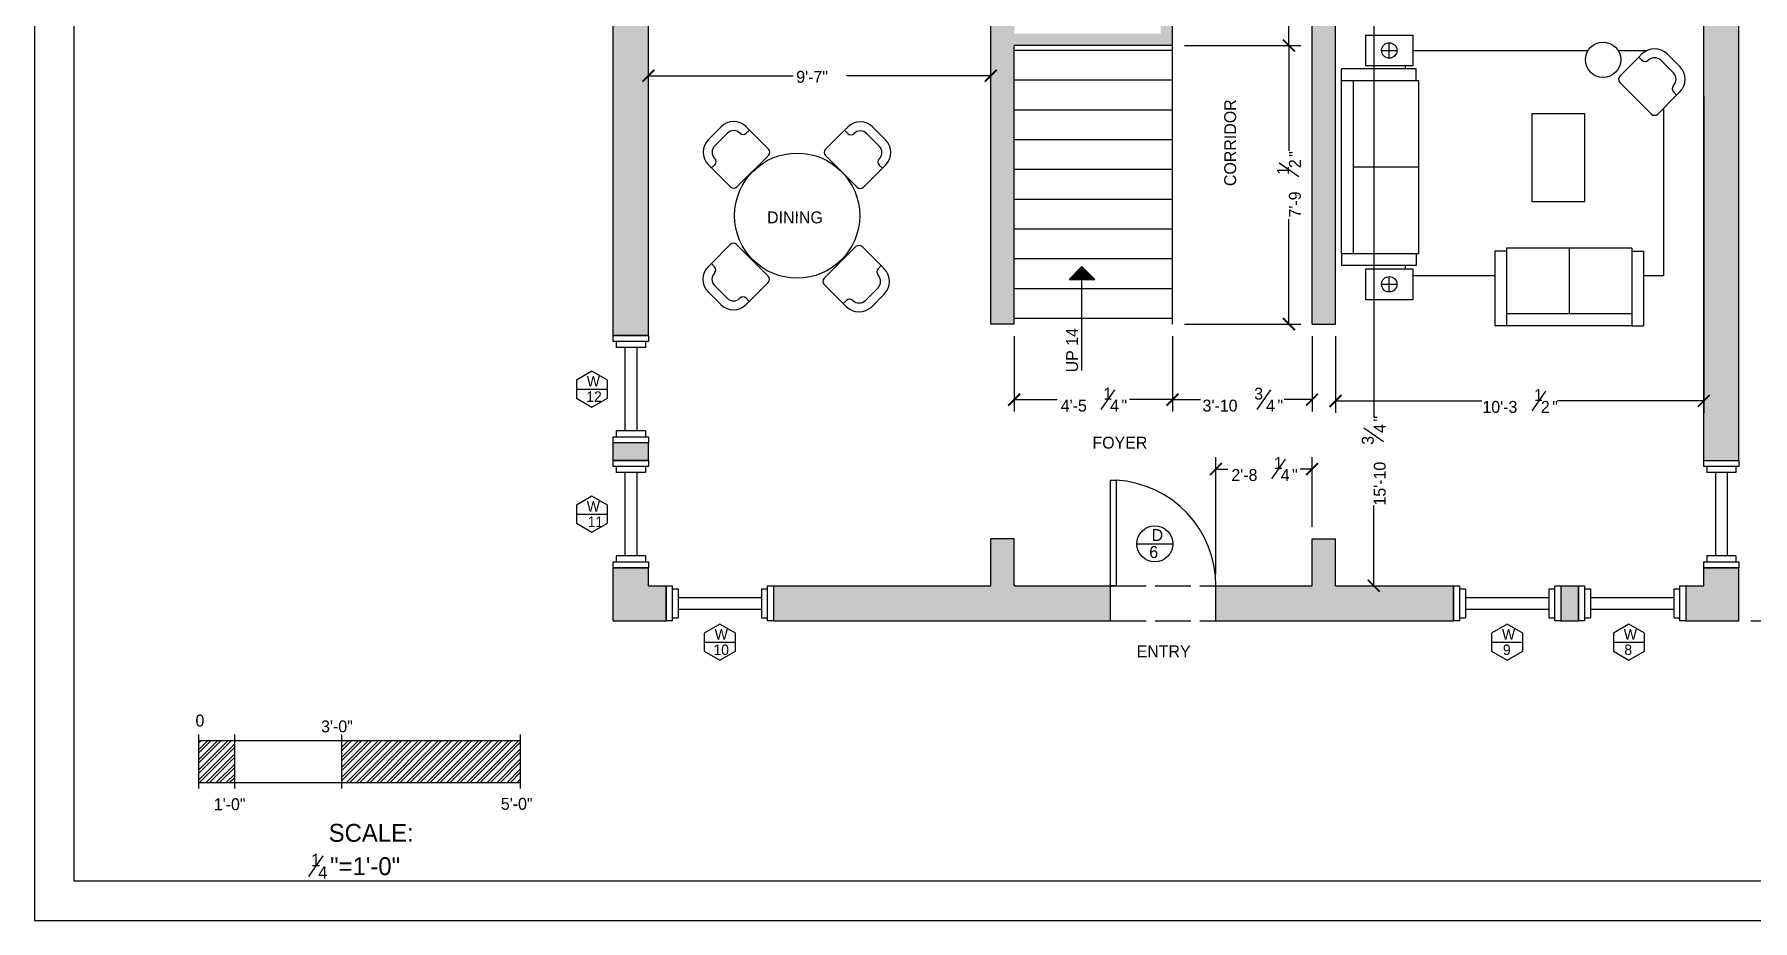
# Model space of a CAD drawing. Extents: x 4717 to 7702, y 2182 to 2878.
# Drawn here: x 5763 to 6340, y 2182 to 2480 of the extents above; entities that cross this region are included whole.
import ezdxf

# ---------------------------------------------------------------- set-up
doc = ezdxf.new("R2010")
doc.units = 0
doc.linetypes.add('ACAD_ISO02W100', pattern=[15, 12, -3])
doc.layers.get('0').update_dxf_attribs({"linetype": 'CONTINUOUS'})
doc.layers.get('DEFPOINTS').update_dxf_attribs({"linetype": 'CONTINUOUS'})
for name, color, linetype in [('DOOR_AND_WINDOW', 251, 'CONTINUOUS'), ('FIXTURES', 251, 'CONTINUOUS'), ('HATCH', 8, 'CONTINUOUS'), ('HIDDEN', 7, 'ACAD_ISO02W100'), ('TEXT_AND_DIM', 7, 'CONTINUOUS'), ('WALL', 7, 'CONTINUOUS')]:
    doc.layers.add(name, color=color, linetype=linetype)
doc.dimstyles.get("Standard").update_dxf_attribs({"dimtxt": 2.5, "dimasz": 2.5, "dimexe": 1.25, "dimexo": 0.625, "dimtad": 1, "dimcen": 2.5, "dimazin": 3, "dimtfac": 1, "dimtmove": 0, "dimatfit": 3})

# ---------------------------------------------------------------- blocks, each defined once
blk = doc.blocks.new('_ARCHTICK')
at = {"color": 0, "linetype": 'BYBLOCK', "const_width": 0.15}
blk.add_lwpolyline([(-0.5, -0.5), (0.5, 0.5)], dxfattribs=at)
blk = doc.blocks.new('*X119')
at = {"layer": 'TEXT_AND_DIM', "color": 0, "linetype": 'CONTINUOUS'}
blk.add_line((6422.21, 2468.29), (6415.66, 2472.88), dxfattribs=at)
for s, p in [('"', (6422.93, 2475.06)), ('1', (6418.93, 2468.96)), ('4', (6422.93, 2471.25)), ("29'-10", (6422.93, 2447.82))]:
    blk.add_text(s, height=4, rotation=90, dxfattribs=at).set_placement(p)
blk = doc.blocks.new('*D35')
at = {"layer": 'DEFPOINTS', "color": 0}
for p in [(6335.02, 2641.33), (6335.02, 2283.07), (6418.93, 2283.07)]:
    blk.add_point(p, dxfattribs=at)
at = {"layer": 'TEXT_AND_DIM', "color": 0}
for p, q in [((6339.02, 2641.33), (6422.93, 2641.33)), ((6418.93, 2641.33), (6418.93, 2476.91)), ((6418.93, 2283.07), (6418.93, 2447.49)), ((6339.02, 2283.07), (6422.93, 2283.07))]:
    blk.add_line(p, q, dxfattribs=at)
at = {"layer": 'TEXT_AND_DIM', "color": 0, "xscale": 4, "yscale": 4, "zscale": 4}
for p, rotation in [((6418.93, 2641.33), 90), ((6418.93, 2283.07), 270)]:
    blk.add_blockref('_ARCHTICK', p, dxfattribs=dict(at, rotation=rotation))
at = {"layer": 'TEXT_AND_DIM', "color": 0}
blk.add_blockref('*X119', (0, 0), dxfattribs=at)
blk = doc.blocks.new('*X120')
at = {"layer": 'TEXT_AND_DIM', "color": 0, "linetype": 'CONTINUOUS'}
blk.add_line((6265.58, 2353.63), (6270.17, 2360.18), dxfattribs=at)
for s, p in [('1', (6266.26, 2356.91)), ("10'-3", (6248.92, 2352.91)), ('2', (6268.54, 2352.91)), ('"', (6272.35, 2352.91))]:
    blk.add_text(s, height=4, dxfattribs=at).set_placement(p)
blk = doc.blocks.new('*D36')
at = {"layer": 'DEFPOINTS', "color": 0}
for p in [(6323.21, 2463.13), (6199.59, 2382.67), (6323.21, 2356.91)]:
    blk.add_point(p, dxfattribs=at)
at = {"layer": 'TEXT_AND_DIM', "color": 0}
for p, q in [((6323.21, 2459.13), (6323.21, 2352.91)), ((6199.59, 2378.67), (6199.59, 2352.91)), ((6199.59, 2356.91), (6248.69, 2356.91)), ((6323.21, 2356.91), (6274.11, 2356.91))]:
    blk.add_line(p, q, dxfattribs=at)
blk.add_blockref('*X120', (0, 0), dxfattribs=at)
at = {"layer": 'TEXT_AND_DIM', "color": 0, "xscale": 4, "yscale": 4, "zscale": 4, "rotation": 180}
blk.add_blockref('_ARCHTICK', (6199.59, 2356.91), dxfattribs=at)
at = {"layer": 'TEXT_AND_DIM', "color": 0, "xscale": 4, "yscale": 4, "zscale": 4}
blk.add_blockref('_ARCHTICK', (6323.21, 2356.91), dxfattribs=at)
blk = doc.blocks.new('*D31')
at = {"layer": 'DEFPOINTS', "color": 0}
for p in [(5968.88, 2466.07), (6083.84, 2466.07), (6083.84, 2466.07)]:
    blk.add_point(p, dxfattribs=at)
at = {"layer": 'TEXT_AND_DIM', "color": 0}
for p, q in [((5968.88, 2466.07), (6017.47, 2466.07)), ((6083.84, 2466.07), (6035.4, 2466.07))]:
    blk.add_line(p, q, dxfattribs=at)
at = {"layer": 'TEXT_AND_DIM', "color": 0, "xscale": 4, "yscale": 4, "zscale": 4, "rotation": 180}
blk.add_blockref('_ARCHTICK', (5968.88, 2466.07), dxfattribs=at)
at = {"layer": 'TEXT_AND_DIM', "color": 0, "xscale": 4, "yscale": 4, "zscale": 4}
blk.add_blockref('_ARCHTICK', (6083.84, 2466.07), dxfattribs=at)
at = {"layer": 'TEXT_AND_DIM', "color": 0, "linetype": 'CONTINUOUS'}
blk.add_text('9\'-7"', height=4, dxfattribs=at).set_placement((6018.53, 2463.69))
blk = doc.blocks.new('*X121')
at = {"layer": 'TEXT_AND_DIM', "color": 0, "linetype": 'CONTINUOUS'}
blk.add_line((6187.24, 2432.08), (6180.69, 2436.67), dxfattribs=at)
for s, p in [('"', (6187.96, 2438.85)), ('1', (6183.96, 2432.76)), ('2', (6187.96, 2435.04)), ("7'-9", (6187.96, 2418.47))]:
    blk.add_text(s, height=4, rotation=90, dxfattribs=at).set_placement(p)
blk = doc.blocks.new('*D38')
at = {"layer": 'DEFPOINTS', "color": 0}
for p in [(6144.86, 2476.18), (6183.96, 2476.18), (6144.86, 2382.67)]:
    blk.add_point(p, dxfattribs=at)
at = {"layer": 'TEXT_AND_DIM', "color": 0}
for p, q in [((6148.86, 2476.18), (6187.96, 2476.18)), ((6183.96, 2476.18), (6183.96, 2440.91)), ((6183.96, 2382.67), (6183.96, 2417.94)), ((6148.86, 2382.67), (6187.96, 2382.67))]:
    blk.add_line(p, q, dxfattribs=at)
at = {"layer": 'TEXT_AND_DIM', "color": 0, "xscale": 4, "yscale": 4, "zscale": 4}
for p, rotation in [((6183.96, 2476.18), 90), ((6183.96, 2382.67), 270)]:
    blk.add_blockref('_ARCHTICK', p, dxfattribs=dict(at, rotation=rotation))
at = {"layer": 'TEXT_AND_DIM', "color": 0}
blk.add_blockref('*X121', (0, 0), dxfattribs=at)
blk = doc.blocks.new('*X122')
at = {"layer": 'TEXT_AND_DIM', "color": 0, "linetype": 'CONTINUOUS'}
blk.add_line((6187.24, 2513.48), (6180.69, 2518.07), dxfattribs=at)
for s, p in [('"', (6187.96, 2520.25)), ('1', (6183.96, 2514.16)), ('4', (6187.96, 2516.44)), ("5'-9", (6187.96, 2499.87))]:
    blk.add_text(s, height=4, rotation=90, dxfattribs=at).set_placement(p)
blk = doc.blocks.new('*D39')
at = {"layer": 'DEFPOINTS', "color": 0}
for p in [(6144.86, 2545.47), (6183.96, 2545.47), (6144.86, 2476.18)]:
    blk.add_point(p, dxfattribs=at)
at = {"layer": 'TEXT_AND_DIM', "color": 0}
for p, q in [((6148.86, 2545.47), (6187.96, 2545.47)), ((6183.96, 2545.47), (6183.96, 2522.88)), ((6183.96, 2476.18), (6183.96, 2498.76)), ((6148.86, 2476.18), (6187.96, 2476.18))]:
    blk.add_line(p, q, dxfattribs=at)
at = {"layer": 'TEXT_AND_DIM', "color": 0, "xscale": 4, "yscale": 4, "zscale": 4}
for p, rotation in [((6183.96, 2545.47), 90), ((6183.96, 2476.18), 270)]:
    blk.add_blockref('_ARCHTICK', p, dxfattribs=dict(at, rotation=rotation))
at = {"layer": 'TEXT_AND_DIM', "color": 0}
blk.add_blockref('*X122', (0, 0), dxfattribs=at)
blk = doc.blocks.new('*X130')
at = {"layer": 'TEXT_AND_DIM', "color": 0, "linetype": 'CONTINUOUS'}
blk.add_line((6397.65, 2402.48), (6391.1, 2407.06), dxfattribs=at)
for s, p in [('"', (6398.38, 2409.25)), ('4', (6398.38, 2405.44)), ('3', (6394.38, 2401.44)), ("19'-0", (6398.38, 2384.1))]:
    blk.add_text(s, height=4, rotation=90, dxfattribs=at).set_placement(p)
blk = doc.blocks.new('*D49')
at = {"layer": 'DEFPOINTS', "color": 0}
for p in [(6335.02, 2511.81), (6335.02, 2283.07), (6394.38, 2283.07)]:
    blk.add_point(p, dxfattribs=at)
at = {"layer": 'TEXT_AND_DIM', "color": 0}
for p, q in [((6339.02, 2511.81), (6398.38, 2511.81)), ((6394.38, 2511.81), (6394.38, 2411.56)), ((6394.38, 2283.07), (6394.38, 2383.31)), ((6339.02, 2283.07), (6398.38, 2283.07))]:
    blk.add_line(p, q, dxfattribs=at)
at = {"layer": 'TEXT_AND_DIM', "color": 0, "xscale": 4, "yscale": 4, "zscale": 4}
for p, rotation in [((6394.38, 2511.81), 90), ((6394.38, 2283.07), 270)]:
    blk.add_blockref('_ARCHTICK', p, dxfattribs=dict(at, rotation=rotation))
at = {"layer": 'TEXT_AND_DIM', "color": 0}
blk.add_blockref('*X130', (0, 0), dxfattribs=at)
blk = doc.blocks.new('*X131')
at = {"layer": 'TEXT_AND_DIM', "color": 0, "linetype": 'CONTINUOUS'}
blk.add_line((6120.95, 2354.07), (6125.54, 2360.62), dxfattribs=at)
for s, p in [('1', (6121.62, 2357.35)), ("4'-5", (6107.34, 2353.35)), ('4', (6123.91, 2353.35)), ('"', (6127.72, 2353.35))]:
    blk.add_text(s, height=4, dxfattribs=at).set_placement(p)
blk = doc.blocks.new('*D50')
at = {"layer": 'DEFPOINTS', "color": 0}
for p in [(6091.71, 2382.67), (6144.86, 2382.67), (6144.86, 2357.35)]:
    blk.add_point(p, dxfattribs=at)
at = {"layer": 'TEXT_AND_DIM', "color": 0}
for p, q in [((6091.71, 2378.67), (6091.71, 2353.35)), ((6144.86, 2378.67), (6144.86, 2353.35)), ((6091.71, 2357.35), (6106.16, 2357.35)), ((6144.86, 2357.35), (6130.41, 2357.35))]:
    blk.add_line(p, q, dxfattribs=at)
at = {"layer": 'TEXT_AND_DIM', "color": 0, "xscale": 4, "yscale": 4, "zscale": 4, "rotation": 180}
blk.add_blockref('_ARCHTICK', (6091.71, 2357.35), dxfattribs=at)
at = {"layer": 'TEXT_AND_DIM', "color": 0}
blk.add_blockref('*X131', (0, 0), dxfattribs=at)
at = {"layer": 'TEXT_AND_DIM', "color": 0, "xscale": 4, "yscale": 4, "zscale": 4}
blk.add_blockref('_ARCHTICK', (6144.86, 2357.35), dxfattribs=at)
blk = doc.blocks.new('*X132')
at = {"layer": 'TEXT_AND_DIM', "color": 0, "linetype": 'CONTINUOUS'}
blk.add_line((6173.33, 2354.07), (6177.92, 2360.62), dxfattribs=at)
for s, p in [('3', (6172.29, 2357.35)), ("3'-10", (6154.96, 2353.35)), ('4', (6176.29, 2353.35)), ('"', (6180.1, 2353.35))]:
    blk.add_text(s, height=4, dxfattribs=at).set_placement(p)
blk = doc.blocks.new('*D51')
at = {"layer": 'DEFPOINTS', "color": 0}
for p in [(6144.86, 2382.67), (6191.71, 2382.67), (6191.71, 2357.35)]:
    blk.add_point(p, dxfattribs=at)
at = {"layer": 'TEXT_AND_DIM', "color": 0}
for p, q in [((6144.86, 2378.67), (6144.86, 2353.35)), ((6191.71, 2378.67), (6191.71, 2353.35)), ((6144.86, 2357.35), (6154.21, 2357.35)), ((6191.71, 2357.35), (6182.37, 2357.35))]:
    blk.add_line(p, q, dxfattribs=at)
at = {"layer": 'TEXT_AND_DIM', "color": 0, "xscale": 4, "yscale": 4, "zscale": 4, "rotation": 180}
blk.add_blockref('_ARCHTICK', (6144.86, 2357.35), dxfattribs=at)
at = {"layer": 'TEXT_AND_DIM', "color": 0}
blk.add_blockref('*X132', (0, 0), dxfattribs=at)
at = {"layer": 'TEXT_AND_DIM', "color": 0, "xscale": 4, "yscale": 4, "zscale": 4}
blk.add_blockref('_ARCHTICK', (6191.71, 2357.35), dxfattribs=at)
blk = doc.blocks.new('*X133')
at = {"layer": 'TEXT_AND_DIM', "color": 0, "linetype": 'CONTINUOUS'}
blk.add_line((6178.23, 2330.78), (6182.82, 2337.34), dxfattribs=at)
for s, p in [('1', (6178.91, 2334.06)), ("2'-8", (6164.62, 2330.06)), ('4', (6181.19, 2330.06)), ('"', (6185, 2330.06))]:
    blk.add_text(s, height=4, dxfattribs=at).set_placement(p)
blk = doc.blocks.new('*D52')
at = {"layer": 'DEFPOINTS', "color": 0}
for p in [(6191.71, 2334.06), (6191.71, 2310.63), (6159.43, 2294.88)]:
    blk.add_point(p, dxfattribs=at)
at = {"layer": 'TEXT_AND_DIM', "color": 0}
for p, q in [((6159.43, 2298.88), (6159.43, 2338.06)), ((6191.71, 2314.63), (6191.71, 2338.06)), ((6159.43, 2334.06), (6163.46, 2334.06)), ((6191.71, 2334.06), (6187.69, 2334.06))]:
    blk.add_line(p, q, dxfattribs=at)
blk.add_blockref('*X133', (0, 0), dxfattribs=at)
at = {"layer": 'TEXT_AND_DIM', "color": 0, "xscale": 4, "yscale": 4, "zscale": 4, "rotation": 180}
blk.add_blockref('_ARCHTICK', (6159.43, 2334.06), dxfattribs=at)
at = {"layer": 'TEXT_AND_DIM', "color": 0, "xscale": 4, "yscale": 4, "zscale": 4}
blk.add_blockref('_ARCHTICK', (6191.71, 2334.06), dxfattribs=at)
blk = doc.blocks.new('*U71')
at = {"layer": 'HATCH', "color": 9, "linetype": 'CONTINUOUS'}
for points in [[(5957.07, 2378.88), (5957.07, 2641.33), (5968.88, 2378.88)], [(5968.88, 2378.88), (5957.07, 2641.33), (5968.88, 2641.33)], [(5968.88, 2629.52), (5968.88, 2641.33), (5974.22, 2629.52)], [(5974.22, 2629.52), (5968.88, 2641.33), (5974.22, 2641.33)], [(6010.22, 2629.52), (6010.22, 2641.33), (6010.88, 2629.52)], [(6010.88, 2629.52), (6010.22, 2641.33), (6010.88, 2641.33)], [(6010.88, 2629.52), (6010.88, 2641.33), (6016.22, 2629.52)], [(6016.22, 2629.52), (6010.88, 2641.33), (6016.22, 2641.33)], [(6052.22, 2629.52), (6052.22, 2641.33), (6083.84, 2629.52)], [(6083.84, 2629.52), (6052.22, 2641.33), (6083.84, 2641.33)], [(6083.84, 2580.96), (6083.84, 2641.33), (6091.71, 2580.96)], [(6091.71, 2580.96), (6083.84, 2641.33), (6091.71, 2641.33)], [(6091.71, 2629.52), (6091.71, 2641.33), (6124, 2629.52)], [(6124, 2629.52), (6091.71, 2641.33), (6124, 2641.33)], [(6124, 2629.52), (6124, 2641.33), (6132.28, 2629.52)], [(6132.28, 2629.52), (6124, 2641.33), (6132.28, 2641.33)], [(6167.71, 2629.52), (6167.71, 2641.33), (6191.71, 2629.52)], [(6191.71, 2629.52), (6167.71, 2641.33), (6191.71, 2641.33)], [(6191.71, 2612.82), (6191.71, 2641.33), (6199.59, 2612.82)], [(6199.59, 2612.82), (6191.71, 2641.33), (6199.59, 2641.33)], [(6199.59, 2629.52), (6199.59, 2641.33), (6222.4, 2629.52)], [(6222.4, 2629.52), (6199.59, 2641.33), (6222.4, 2641.33)], [(6258.4, 2629.52), (6258.4, 2641.33), (6264.4, 2629.52)], [(6264.4, 2629.52), (6258.4, 2641.33), (6264.4, 2641.33)], [(6300.4, 2629.52), (6300.4, 2641.33), (6317.21, 2629.52)], [(6317.21, 2629.52), (6300.4, 2641.33), (6317.21, 2641.33)], [(6317.21, 2629.52), (6317.21, 2641.33), (6323.21, 2629.52)], [(6323.21, 2629.52), (6317.21, 2641.33), (6323.21, 2641.33)], [(6323.21, 2606.71), (6323.21, 2641.33), (6335.02, 2606.71)], [(6335.02, 2606.71), (6323.21, 2641.33), (6335.02, 2641.33)], [(6323.21, 2564.71), (6323.21, 2570.71), (6335.02, 2564.71)], [(6335.02, 2564.71), (6323.21, 2570.71), (6335.02, 2570.71)], [(6191.71, 2382.67), (6191.71, 2558.82), (6199.59, 2382.67)], [(6199.59, 2382.67), (6191.71, 2558.82), (6199.59, 2558.82)], [(6083.84, 2382.67), (6083.84, 2549.47), (6091.71, 2382.67)], [(6091.71, 2382.67), (6083.84, 2549.47), (6091.71, 2549.47)], [(6091.71, 2541.47), (6091.71, 2545.47), (6124, 2541.47)], [(6124, 2541.47), (6091.71, 2545.47), (6124, 2545.47)], [(6124, 2541.47), (6124, 2545.47), (6132.28, 2541.47)], [(6132.28, 2541.47), (6124, 2545.47), (6132.28, 2545.47)], [(6132.28, 2541.47), (6132.28, 2545.47), (6140.86, 2541.47)], [(6140.86, 2541.47), (6132.28, 2545.47), (6140.86, 2545.47)], [(6140.86, 2537.47), (6140.86, 2545.47), (6144.86, 2537.47)], [(6144.86, 2537.47), (6140.86, 2545.47), (6144.86, 2545.47)], [(6323.21, 2336.88), (6323.21, 2528.71), (6335.02, 2336.88)], [(6335.02, 2336.88), (6323.21, 2528.71), (6335.02, 2528.71)], [(6140.86, 2476.18), (6140.86, 2505.97), (6144.86, 2476.18)], [(6144.86, 2476.18), (6140.86, 2505.97), (6144.86, 2505.97)], [(6199.59, 2485.54), (6199.59, 2493.42), (6222.4, 2485.54)], [(6222.4, 2485.54), (6199.59, 2493.42), (6222.4, 2493.42)], [(6222.4, 2485.54), (6222.4, 2493.42), (6234.43, 2485.54)], [(6234.43, 2485.54), (6222.4, 2493.42), (6234.43, 2493.42)], [(6288.37, 2485.54), (6288.37, 2493.42), (6300.4, 2485.54)], [(6300.4, 2485.54), (6288.37, 2493.42), (6300.4, 2493.42)], [(6300.4, 2485.54), (6300.4, 2493.42), (6317.21, 2485.54)], [(6317.21, 2485.54), (6300.4, 2493.42), (6317.21, 2493.42)], [(6317.21, 2485.54), (6317.21, 2493.42), (6323.21, 2485.54)], [(6323.21, 2485.54), (6317.21, 2493.42), (6323.21, 2493.42)], [(6091.71, 2476.18), (6091.71, 2480.18), (6124, 2476.18)], [(6124, 2476.18), (6091.71, 2480.18), (6124, 2480.18)], [(6124, 2476.18), (6124, 2480.18), (6132.28, 2476.18)], [(6132.28, 2476.18), (6124, 2480.18), (6132.28, 2480.18)], [(6132.28, 2476.18), (6132.28, 2480.18), (6140.86, 2476.18)], [(6140.86, 2476.18), (6132.28, 2480.18), (6140.86, 2480.18)], [(5957.07, 2336.88), (5957.07, 2342.88), (5968.88, 2336.88)], [(5968.88, 2336.88), (5957.07, 2342.88), (5968.88, 2342.88)], [(6083.84, 2283.07), (6083.84, 2310.63), (6091.71, 2283.07)], [(6091.71, 2283.07), (6083.84, 2310.63), (6091.71, 2310.63)], [(6191.71, 2283.07), (6191.71, 2310.63), (6199.59, 2283.07)], [(6199.59, 2283.07), (6191.71, 2310.63), (6199.59, 2310.63)], [(5957.07, 2283.07), (5957.07, 2300.88), (5968.88, 2283.07)], [(5968.88, 2283.07), (5957.07, 2300.88), (5968.88, 2300.88)], [(6323.21, 2283.07), (6323.21, 2300.88), (6335.02, 2283.07)], [(6335.02, 2283.07), (6323.21, 2300.88), (6335.02, 2300.88)], [(5968.88, 2283.07), (5968.88, 2294.88), (5974.22, 2283.07)], [(5974.22, 2283.07), (5968.88, 2294.88), (5974.22, 2294.88)], [(5974.22, 2283.07), (5974.22, 2294.88), (5974.88, 2283.07)], [(5974.88, 2283.07), (5974.22, 2294.88), (5974.88, 2294.88)], [(6010.88, 2283.07), (6010.88, 2294.88), (6016.22, 2283.07)], [(6016.22, 2283.07), (6010.88, 2294.88), (6016.22, 2294.88)], [(6016.22, 2283.07), (6016.22, 2294.88), (6052.22, 2283.07)], [(6052.22, 2283.07), (6016.22, 2294.88), (6052.22, 2294.88)], [(6052.22, 2283.07), (6052.22, 2294.88), (6083.84, 2283.07)], [(6083.84, 2283.07), (6052.22, 2294.88), (6083.84, 2294.88)], [(6091.71, 2283.07), (6091.71, 2294.88), (6124, 2283.07)], [(6124, 2283.07), (6091.71, 2294.88), (6124, 2294.88)], [(6159.43, 2283.07), (6159.43, 2294.88), (6167.71, 2283.07)], [(6167.71, 2283.07), (6159.43, 2294.88), (6167.71, 2294.88)], [(6167.71, 2283.07), (6167.71, 2294.88), (6191.71, 2283.07)], [(6191.71, 2283.07), (6167.71, 2294.88), (6191.71, 2294.88)], [(6199.59, 2283.07), (6199.59, 2294.88), (6222.4, 2283.07)], [(6222.4, 2283.07), (6199.59, 2294.88), (6222.4, 2294.88)], [(6222.4, 2283.07), (6222.4, 2294.88), (6234.43, 2283.07)], [(6234.43, 2283.07), (6222.4, 2294.88), (6234.43, 2294.88)], [(6234.43, 2283.07), (6234.43, 2294.88), (6239.21, 2283.07)], [(6239.21, 2283.07), (6234.43, 2294.88), (6239.21, 2294.88)], [(6275.21, 2283.07), (6275.21, 2294.88), (6281.21, 2283.07)], [(6281.21, 2283.07), (6275.21, 2294.88), (6281.21, 2294.88)], [(6317.21, 2283.07), (6317.21, 2294.88), (6323.21, 2283.07)], [(6323.21, 2283.07), (6317.21, 2294.88), (6323.21, 2294.88)]]:
    blk.add_solid(points, dxfattribs=at)
blk = doc.blocks.new('*X74')
at = {"layer": 'HATCH', "linetype": 'CONTINUOUS'}
for p, q in [((5817.99, 2239.89), (5821.01, 2242.91)), ((5817.99, 2236.52), (5824.38, 2242.91)), ((5817.99, 2233.15), (5827.75, 2242.91)), ((5817.99, 2242.13), (5818.77, 2242.91)), ((5817.99, 2238.77), (5822.13, 2242.91)), ((5817.99, 2235.4), (5825.5, 2242.91)), ((5817.99, 2232.03), (5828.87, 2242.91)), ((5817.99, 2229.79), (5829.99, 2241.79)), ((5818.17, 2228.84), (5829.99, 2240.66)), ((5865.99, 2240.74), (5868.16, 2242.91)), ((5865.99, 2237.37), (5871.52, 2242.91)), ((5865.99, 2234.01), (5874.89, 2242.91)), ((5865.99, 2230.64), (5878.26, 2242.91)), ((5865.99, 2239.62), (5869.28, 2242.91)), ((5865.99, 2236.25), (5872.65, 2242.91)), ((5865.99, 2232.88), (5876.01, 2242.91)), ((5865.99, 2229.52), (5879.38, 2242.91)), ((5867.56, 2228.84), (5881.63, 2242.91)), ((5868.69, 2228.84), (5882.75, 2242.91)), ((5870.93, 2228.84), (5884.99, 2242.91)), ((5872.05, 2228.84), (5886.12, 2242.91)), ((5874.3, 2228.84), (5888.36, 2242.91)), ((5875.42, 2228.84), (5889.48, 2242.91)), ((5877.67, 2228.84), (5891.73, 2242.91)), ((5878.79, 2228.84), (5892.85, 2242.91)), ((5881.03, 2228.84), (5895.1, 2242.91)), ((5882.16, 2228.84), (5896.22, 2242.91)), ((5884.4, 2228.84), (5898.46, 2242.91)), ((5885.52, 2228.84), (5899.59, 2242.91)), ((5887.77, 2228.84), (5901.83, 2242.91)), ((5888.89, 2228.84), (5902.96, 2242.91)), ((5891.14, 2228.84), (5905.2, 2242.91)), ((5892.26, 2228.84), (5906.32, 2242.91)), ((5894.5, 2228.84), (5908.57, 2242.91)), ((5895.63, 2228.84), (5909.69, 2242.91)), ((5897.87, 2228.84), (5911.94, 2242.91)), ((5898.99, 2228.84), (5913.06, 2242.91)), ((5901.24, 2228.84), (5915.3, 2242.91)), ((5902.36, 2228.84), (5916.43, 2242.91)), ((5904.61, 2228.84), (5918.67, 2242.91)), ((5905.73, 2228.84), (5919.79, 2242.91)), ((5907.97, 2228.84), (5922.04, 2242.91)), ((5909.1, 2228.84), (5923.16, 2242.91)), ((5911.34, 2228.84), (5925.41, 2242.91)), ((5912.46, 2228.84), (5925.99, 2242.37)), ((5914.71, 2228.84), (5925.99, 2240.13)), ((5915.83, 2228.84), (5925.99, 2239)), ((5820.42, 2228.84), (5829.99, 2238.42)), ((5821.54, 2228.84), (5829.99, 2237.3)), ((5823.78, 2228.84), (5829.99, 2235.05)), ((5824.91, 2228.84), (5829.99, 2233.93)), ((5918.08, 2228.84), (5925.99, 2236.76)), ((5919.2, 2228.84), (5925.99, 2235.64)), ((5921.45, 2228.84), (5925.99, 2233.39)), ((5827.15, 2228.84), (5829.99, 2231.68)), ((5828.28, 2228.84), (5829.99, 2230.56)), ((5922.57, 2228.84), (5925.99, 2232.27)), ((5924.81, 2228.84), (5925.99, 2230.02)), ((5925.94, 2228.84), (5925.99, 2228.9))]:
    blk.add_line(p, q, dxfattribs=at)
blk = doc.blocks.new('*X75')
at = {"layer": 'TEXT_AND_DIM', "linetype": 'CONTINUOUS'}
blk.add_line((5854.91, 2197.31), (5859.73, 2204.19), dxfattribs=at)
for s, height, p in [('SCALE:', 6, (5861.54, 2208.95)), ('1', 4.2, (5855.62, 2200.75)), ('"=1\'-0"', 6, (5862.02, 2197.75)), ('4', 4.2, (5858.02, 2196.55))]:
    blk.add_text(s, height=height, dxfattribs=at).set_placement(p)
blk = doc.blocks.new('*X134')
at = {"layer": 'TEXT_AND_DIM', "color": 0, "linetype": 'CONTINUOUS'}
blk.add_line((6215.69, 2343.22), (6209.14, 2347.81), dxfattribs=at)
for s, p in [('"', (6216.42, 2349.99)), ('4', (6216.42, 2346.18)), ('3', (6212.42, 2342.18)), ("15'-10", (6216.42, 2321.8))]:
    blk.add_text(s, height=4, rotation=90, dxfattribs=at).set_placement(p)
blk = doc.blocks.new('*D56')
at = {"layer": 'DEFPOINTS', "color": 0}
for p in [(6212.42, 2485.54), (6212.42, 2294.88), (6212.42, 2294.88)]:
    blk.add_point(p, dxfattribs=at)
at = {"layer": 'TEXT_AND_DIM', "color": 0}
for p, q in [((6212.42, 2485.54), (6212.42, 2351.47)), ((6212.42, 2294.88), (6212.42, 2321.84))]:
    blk.add_line(p, q, dxfattribs=at)
at = {"layer": 'TEXT_AND_DIM', "color": 0, "xscale": 4, "yscale": 4, "zscale": 4}
for p, rotation in [((6212.42, 2485.54), 90), ((6212.42, 2294.88), 270)]:
    blk.add_blockref('_ARCHTICK', p, dxfattribs=dict(at, rotation=rotation))
at = {"layer": 'TEXT_AND_DIM', "color": 0}
blk.add_blockref('*X134', (0, 0), dxfattribs=at)
blk = doc.blocks.new('*U80')
at = {"layer": 'TEXT_AND_DIM', "linetype": 'CONTINUOUS'}
for points in [[(6114.45, 2397.72), (6110.15, 2397.72), (6114.45, 2402.02)], [(6114.45, 2397.72), (6114.45, 2402.02), (6118.75, 2397.72)]]:
    blk.add_solid(points, dxfattribs=at)

msp = doc.modelspace()

# ---------------------------------------------------------------- linework, layer by layer
for p, q in [((5762.727, 2794.246), (5762.727, 2182.491)), ((5776.026, 2780.947), (5776.026, 2195.79)), ((5776.026, 2195.79), (6667.06, 2195.79)), ((5762.727, 2182.491), (6680.359, 2182.491))]:
    msp.add_line(p, q)
at = {"layer": 'DOOR_AND_WINDOW'}
for p, q in [((5957.068, 2378.878), (5968.879, 2378.878)), ((5957.068, 2376.878), (5957.068, 2378.878)), ((5968.879, 2376.878), (5957.068, 2376.878)), ((5958.068, 2376.878), (5958.068, 2374.878)), ((5967.879, 2376.878), (5967.879, 2374.878)), ((5968.879, 2378.878), (5968.879, 2376.878)), ((5967.879, 2374.878), (5958.068, 2374.878)), ((5960.974, 2374.878), (5960.974, 2346.878)), ((5964.974, 2374.878), (5964.974, 2346.878)), ((5957.068, 2344.878), (5968.879, 2344.878)), ((5957.068, 2342.878), (5957.068, 2344.878)), ((5968.879, 2342.878), (5957.068, 2342.878)), ((5958.068, 2346.878), (5958.068, 2344.878)), ((5967.879, 2346.878), (5958.068, 2346.878)), ((5967.879, 2346.878), (5967.879, 2344.878)), ((5968.879, 2344.878), (5968.879, 2342.878)), ((5957.068, 2336.878), (5968.879, 2336.878)), ((5957.068, 2334.878), (5957.068, 2336.878)), ((5968.879, 2336.878), (5968.879, 2334.878)), ((6323.21, 2336.878), (6335.021, 2336.878)), ((6323.21, 2334.878), (6323.21, 2336.878)), ((6335.021, 2336.878), (6335.021, 2334.878)), ((5968.879, 2334.878), (5957.068, 2334.878)), ((5958.068, 2334.878), (5958.068, 2332.878)), ((5967.879, 2332.878), (5958.068, 2332.878)), ((5960.974, 2332.878), (5960.974, 2304.878)), ((5964.974, 2332.878), (5964.974, 2304.878)), ((5967.879, 2334.878), (5967.879, 2332.878)), ((6335.021, 2334.878), (6323.21, 2334.878)), ((6324.21, 2334.878), (6324.21, 2332.878)), ((6334.021, 2332.878), (6324.21, 2332.878)), ((6327.115, 2332.878), (6327.115, 2304.878)), ((6331.115, 2332.878), (6331.115, 2304.878)), ((6334.021, 2334.878), (6334.021, 2332.878)), ((6123.997, 2294.878), (6123.997, 2330.311)), ((6123.997, 2330.311), (6125.997, 2330.311)), ((6125.997, 2330.311), (6125.997, 2294.878)), ((5957.068, 2302.878), (5968.879, 2302.878)), ((5957.068, 2300.878), (5957.068, 2302.878)), ((5958.068, 2304.878), (5958.068, 2302.878)), ((5967.879, 2304.878), (5958.068, 2304.878)), ((5967.879, 2304.878), (5967.879, 2302.878)), ((5968.879, 2302.878), (5968.879, 2300.878)), ((6323.21, 2302.878), (6335.021, 2302.878)), ((6323.21, 2300.878), (6323.21, 2302.878)), ((6324.21, 2304.878), (6324.21, 2302.878)), ((6334.021, 2304.878), (6324.21, 2304.878)), ((6334.021, 2304.878), (6334.021, 2302.878)), ((6335.021, 2302.878), (6335.021, 2300.878)), ((5968.879, 2300.878), (5957.068, 2300.878)), ((6335.021, 2300.878), (6323.21, 2300.878)), ((5974.879, 2283.067), (5974.879, 2294.878)), ((5974.879, 2294.878), (5976.879, 2294.878)), ((5976.879, 2294.878), (5976.879, 2283.067)), ((5976.879, 2293.878), (5978.879, 2293.878)), ((5978.879, 2293.878), (5978.879, 2284.067)), ((5978.879, 2290.973), (6006.879, 2290.973)), ((6006.879, 2293.878), (6008.879, 2293.878)), ((6006.879, 2293.878), (6006.879, 2284.067)), ((6008.879, 2283.067), (6008.879, 2294.878)), ((6008.879, 2294.878), (6010.879, 2294.878)), ((6010.879, 2294.878), (6010.879, 2283.067)), ((6125.997, 2294.878), (6123.997, 2294.878)), ((6239.21, 2283.067), (6239.21, 2294.878)), ((6239.21, 2294.878), (6241.21, 2294.878)), ((6241.21, 2294.878), (6241.21, 2283.067)), ((6241.21, 2293.878), (6243.21, 2293.878)), ((6243.21, 2293.878), (6243.21, 2284.067)), ((6243.21, 2290.973), (6271.21, 2290.973)), ((6271.21, 2293.878), (6273.21, 2293.878)), ((6271.21, 2293.878), (6271.21, 2284.067)), ((6273.21, 2283.067), (6273.21, 2294.878)), ((6273.21, 2294.878), (6275.21, 2294.878)), ((6275.21, 2294.878), (6275.21, 2283.067)), ((6281.21, 2283.067), (6281.21, 2294.878)), ((6281.21, 2294.878), (6283.21, 2294.878)), ((6283.21, 2294.878), (6283.21, 2283.067)), ((6283.21, 2293.878), (6285.21, 2293.878)), ((6285.21, 2293.878), (6285.21, 2284.067)), ((6285.21, 2290.973), (6313.21, 2290.973)), ((6313.21, 2293.878), (6315.21, 2293.878)), ((6313.21, 2293.878), (6313.21, 2284.067)), ((6315.21, 2283.067), (6315.21, 2294.878)), ((6315.21, 2294.878), (6317.21, 2294.878)), ((6317.21, 2294.878), (6317.21, 2283.067)), ((5978.879, 2286.973), (6006.879, 2286.973)), ((6243.21, 2286.973), (6271.21, 2286.973)), ((6285.21, 2286.973), (6313.21, 2286.973)), ((5976.879, 2283.067), (5974.879, 2283.067)), ((5976.879, 2284.067), (5978.879, 2284.067)), ((6006.879, 2284.067), (6008.879, 2284.067)), ((6010.879, 2283.067), (6008.879, 2283.067)), ((6241.21, 2283.067), (6239.21, 2283.067)), ((6241.21, 2284.067), (6243.21, 2284.067)), ((6271.21, 2284.067), (6273.21, 2284.067)), ((6275.21, 2283.067), (6273.21, 2283.067)), ((6283.21, 2283.067), (6281.21, 2283.067)), ((6283.21, 2284.067), (6285.21, 2284.067)), ((6313.21, 2284.067), (6315.21, 2284.067)), ((6317.21, 2283.067), (6315.21, 2283.067))]:
    msp.add_line(p, q, dxfattribs=at)
msp.add_arc((6123.891, 2294.834), 35.54, 0.071206, 86.601771, dxfattribs=at)
at = {"layer": 'FIXTURES'}
for p, q in [((6217.633, 2471.949), (6217.633, 2477.128)), ((6215.044, 2474.538), (6220.223, 2474.538)), ((6223.032, 2468.329), (6223.032, 2469.368)), ((6225.506, 2474.538), (6284.349, 2474.538)), ((6294.481, 2474.538), (6304.122, 2474.538)), ((6295.035, 2465.94), (6301.399, 2472.304)), ((6302.46, 2473.364), (6301.399, 2472.304)), ((6302.46, 2471.243), (6301.399, 2472.304)), ((6304.581, 2471.243), (6304.581, 2471.243)), ((6308.824, 2471.243), (6313.067, 2467)), ((6310.945, 2473.364), (6315.188, 2469.122)), ((6201.615, 2464.329), (6201.615, 2468.329)), ((6226.615, 2468.329), (6201.615, 2468.329)), ((6201.615, 2406.329), (6201.615, 2464.329)), ((6227.615, 2464.329), (6201.615, 2464.329)), ((6205.615, 2406.329), (6205.615, 2464.329)), ((6226.615, 2464.329), (6226.615, 2468.329)), ((6227.615, 2406.329), (6227.615, 2464.329)), ((6295.035, 2463.818), (6305.642, 2453.212)), ((6314.127, 2459.576), (6307.763, 2453.212)), ((6313.067, 2462.758), (6313.067, 2462.758)), ((6313.067, 2460.636), (6314.127, 2459.576)), ((6315.188, 2460.636), (6314.127, 2459.576)), ((6309.668, 2455.116), (6309.668, 2398.857)), ((5989.038, 2444.648), (5993.281, 2448.891)), ((5991.16, 2442.527), (5995.402, 2446.77)), ((5999.645, 2446.77), (5999.645, 2446.77)), ((6001.766, 2448.891), (6002.827, 2447.83)), ((6001.766, 2446.77), (6002.827, 2447.83)), ((6002.827, 2447.83), (6009.191, 2441.466)), ((6028.375, 2441.377), (6034.739, 2447.741)), ((6035.8, 2448.801), (6034.739, 2447.741)), ((6035.8, 2446.68), (6034.739, 2447.741)), ((6037.921, 2446.68), (6037.921, 2446.68)), ((6042.164, 2446.68), (6046.406, 2442.437)), ((6044.285, 2448.801), (6048.528, 2444.559)), ((5989.038, 2436.163), (5990.099, 2435.102)), ((5991.16, 2436.163), (5990.099, 2435.102)), ((5996.463, 2428.739), (5990.099, 2435.102)), ((5991.16, 2438.284), (5991.16, 2438.284)), ((5998.584, 2428.739), (6009.191, 2439.345)), ((6028.375, 2439.255), (6038.982, 2428.649)), ((6047.467, 2435.013), (6041.103, 2428.649)), ((6046.406, 2438.195), (6046.406, 2438.195)), ((6046.406, 2436.073), (6047.467, 2435.013)), ((6048.528, 2436.073), (6047.467, 2435.013)), ((6227.615, 2435.329), (6205.615, 2435.329)), ((5990.03, 2403.032), (5996.394, 2409.396)), ((6009.122, 2398.789), (5998.516, 2409.396)), ((6201.615, 2406.329), (6201.615, 2402.329)), ((6227.615, 2406.329), (6201.615, 2406.329)), ((6227.615, 2406.329), (6205.615, 2406.329)), ((6226.615, 2406.329), (6226.615, 2402.329)), ((6257.04, 2407.162), (6253.04, 2407.162)), ((6253.04, 2407.162), (6253.04, 2382.162)), ((6299.04, 2408.162), (6257.04, 2408.162)), ((6257.04, 2408.162), (6257.04, 2382.162)), ((6278.04, 2408.162), (6278.04, 2386.162)), ((6299.04, 2408.162), (6299.04, 2386.162)), ((6299.04, 2408.162), (6299.04, 2382.162)), ((6299.04, 2407.162), (6303.04, 2407.162)), ((6303.04, 2407.162), (6303.04, 2382.162)), ((5988.97, 2401.971), (5990.03, 2403.032)), ((5991.091, 2401.971), (5990.03, 2403.032)), ((6226.615, 2402.329), (6201.615, 2402.329)), ((6223.032, 2401.238), (6223.032, 2402.329)), ((5991.091, 2399.85), (5991.091, 2399.85)), ((5995.334, 2391.365), (5991.091, 2395.607)), ((6009.122, 2396.668), (6002.758, 2390.304)), ((6215.044, 2396.068), (6220.223, 2396.068)), ((6217.633, 2393.479), (6217.633, 2398.657)), ((6253.04, 2398.857), (6225.506, 2398.857)), ((6309.668, 2398.857), (6303.04, 2398.857)), ((5993.212, 2389.244), (5988.97, 2393.486)), ((5999.576, 2391.365), (5999.576, 2391.365)), ((6001.698, 2391.365), (6002.758, 2390.304)), ((6001.698, 2389.244), (6002.758, 2390.304)), ((6299.04, 2386.162), (6257.04, 2386.162)), ((6257.04, 2382.162), (6253.04, 2382.162)), ((6299.04, 2382.162), (6257.04, 2382.162)), ((6299.04, 2382.162), (6303.04, 2382.162))]:
    msp.add_line(p, q, dxfattribs=at)
at = {"layer": 'FIXTURES', "linetype": 'CONTINUOUS'}
for p, q in [((6038.555, 2408.695), (6027.949, 2398.088)), ((6040.676, 2408.695), (6047.04, 2402.331)), ((6045.98, 2401.27), (6047.04, 2402.331)), ((6048.101, 2401.27), (6047.04, 2402.331)), ((6034.313, 2389.603), (6027.949, 2395.967)), ((6045.98, 2394.906), (6041.737, 2390.664)), ((6045.98, 2399.149), (6045.98, 2399.149)), ((6035.373, 2390.664), (6034.313, 2389.603)), ((6035.373, 2388.542), (6034.313, 2389.603)), ((6037.495, 2390.664), (6037.495, 2390.664)), ((6048.101, 2392.785), (6043.858, 2388.542))]:
    msp.add_line(p, q, dxfattribs=at)
at = {"layer": 'FIXTURES'}
for points in [[(6209.761, 2469.368), (6209.761, 2479.708), (6225.506, 2479.708), (6225.506, 2469.368)], [(6265.597, 2423.776), (6265.597, 2453.355), (6283.21, 2453.355), (6283.21, 2423.776)], [(6209.761, 2390.898), (6209.761, 2401.238), (6225.506, 2401.238), (6225.506, 2390.898)]]:
    msp.add_lwpolyline(points, close=True, dxfattribs=at)
for centre, radius in [((6217.633, 2474.538), 2.589), ((6289.415, 2471.441), 5.938), ((6018.828, 2419.102), 21), ((6217.633, 2396.068), 2.589)]:
    msp.add_circle(centre, radius, dxfattribs=at)
for centre, radius, start, end in [((6306.703, 2469.122), 6, 45, 135), ((6303.521, 2472.304), 1.5, 225, 315), ((6306.703, 2469.122), 3, 45, 135), ((6296.096, 2464.879), 1.5, 135, 225), ((6310.945, 2464.879), 3, 315, 45), ((6310.945, 2464.879), 6, 315, 45), ((6314.127, 2461.697), 1.5, 135, 225), ((6306.703, 2454.272), 1.5, 225, 315), ((5997.524, 2444.648), 6, 45, 135), ((5997.524, 2444.648), 3, 45, 135), ((6000.706, 2447.83), 1.5, 225, 315), ((6040.042, 2444.559), 6, 45, 135), ((6036.86, 2447.741), 1.5, 225, 315), ((6040.042, 2444.559), 3, 45, 135), ((5993.281, 2440.406), 6, 135, 225), ((5993.281, 2440.406), 3, 135, 225), ((6008.13, 2440.406), 1.5, 315, 45), ((6029.436, 2440.316), 1.5, 135, 225), ((6044.285, 2440.316), 3, 315, 45), ((6044.285, 2440.316), 6, 315, 45), ((5990.099, 2437.224), 1.5, 315, 45), ((6047.467, 2437.134), 1.5, 135, 225), ((5997.524, 2429.799), 1.5, 225, 315), ((6040.042, 2429.709), 1.5, 225, 315), ((5997.455, 2408.335), 1.5, 45, 135), ((5993.212, 2397.729), 6, 135, 225), ((5990.03, 2400.911), 1.5, 315, 45), ((5993.212, 2397.729), 3, 135, 225), ((6008.062, 2397.729), 1.5, 315, 45), ((5997.455, 2393.486), 6, 225, 315), ((5997.455, 2393.486), 3, 225, 315), ((6000.637, 2390.304), 1.5, 45, 135)]:
    msp.add_arc(centre, radius, start, end, dxfattribs=at)
at = {"layer": 'FIXTURES', "linetype": 'CONTINUOUS'}
for centre, radius, start, end in [((6039.616, 2407.634), 1.5, 45, 135), ((6047.04, 2400.21), 1.5, 135, 225), ((6043.858, 2397.028), 6, 315, 45), ((6029.009, 2397.028), 1.5, 135, 225), ((6043.858, 2397.028), 3, 315, 45), ((6036.434, 2389.603), 1.5, 45, 135), ((6039.616, 2392.785), 6, 225, 315), ((6039.616, 2392.785), 3, 225, 315)]:
    msp.add_arc(centre, radius, start, end, dxfattribs=at)
at = {"layer": 'FIXTURES'}
msp.add_point((6018.828, 2419.102), dxfattribs=at)
at = {"layer": 'HIDDEN'}
for p, q in [((6123.997, 2294.878), (6159.43, 2294.878)), ((6123.997, 2283.067), (6159.43, 2283.067))]:
    msp.add_line(p, q, dxfattribs=at)
at = {"layer": 'TEXT_AND_DIM'}
for p, q in [((6114.452, 2402.018), (6110.151, 2397.718)), ((6114.452, 2402.018), (6118.753, 2397.718)), ((6110.151, 2397.718), (6118.753, 2397.718)), ((6114.452, 2367.138), (6114.452, 2397.718)), ((5944.694, 2360.878), (5955.144, 2360.878)), ((5944.694, 2318.878), (5955.144, 2318.878)), ((6132.892, 2308.973), (6144.958, 2308.973)), ((5987.654, 2275.918), (5998.104, 2275.918)), ((6251.985, 2275.918), (6262.435, 2275.918)), ((6292.878, 2275.918), (6303.328, 2275.918))]:
    msp.add_line(p, q, dxfattribs=at)
for points in [[(5949.919, 2354.845), (5955.144, 2357.862), (5955.144, 2363.895), (5949.919, 2366.911), (5944.694, 2363.895), (5944.694, 2357.862)], [(5949.919, 2312.845), (5955.144, 2315.862), (5955.144, 2321.895), (5949.919, 2324.911), (5944.694, 2321.895), (5944.694, 2315.862)], [(5992.879, 2269.885), (5998.104, 2272.902), (5998.104, 2278.935), (5992.879, 2281.951), (5987.654, 2278.935), (5987.654, 2272.902)], [(6257.21, 2269.885), (6262.435, 2272.902), (6262.435, 2278.935), (6257.21, 2281.951), (6251.985, 2278.935), (6251.985, 2272.902)], [(6298.103, 2269.885), (6303.328, 2272.902), (6303.328, 2278.935), (6298.103, 2281.951), (6292.878, 2278.935), (6292.878, 2272.902)]]:
    msp.add_lwpolyline(points, close=True, dxfattribs=at)
msp.add_circle((6138.925, 2308.973), 6.033, dxfattribs=at)
at = {"layer": 'WALL'}
for p, q in [((5957.068, 2378.878), (5957.068, 2641.335)), ((5968.879, 2378.878), (5968.879, 2629.524)), ((6191.714, 2382.673), (6191.714, 2558.823)), ((6083.84, 2382.673), (6083.84, 2549.469)), ((6335.021, 2336.878), (6335.021, 2528.713)), ((6144.864, 2382.673), (6144.864, 2505.973)), ((6199.588, 2382.673), (6199.588, 2485.543)), ((6323.21, 2336.878), (6323.21, 2485.543)), ((6091.714, 2382.673), (6091.714, 2476.177)), ((6144.864, 2476.177), (6091.714, 2476.177)), ((6091.714, 2474.673), (6144.864, 2474.673)), ((6091.714, 2464.673), (6144.864, 2464.673)), ((6091.714, 2454.673), (6144.864, 2454.673)), ((6091.714, 2444.673), (6144.864, 2444.673)), ((6091.714, 2434.673), (6144.864, 2434.673)), ((6091.714, 2424.673), (6144.864, 2424.673)), ((6091.714, 2414.673), (6144.864, 2414.673)), ((6091.714, 2404.673), (6144.864, 2404.673)), ((6091.714, 2394.673), (6144.864, 2394.673)), ((6091.714, 2382.673), (6083.84, 2382.673)), ((6091.714, 2384.673), (6144.864, 2384.673)), ((6191.714, 2382.673), (6199.588, 2382.673)), ((5968.879, 2378.878), (5957.068, 2378.878)), ((5957.068, 2336.878), (5957.068, 2342.878)), ((5968.879, 2342.878), (5957.068, 2342.878)), ((5968.879, 2336.878), (5968.879, 2342.878)), ((5968.879, 2336.878), (5957.068, 2336.878)), ((6323.21, 2336.878), (6335.021, 2336.878)), ((6083.84, 2294.878), (6083.84, 2310.626)), ((6091.714, 2310.626), (6083.84, 2310.626)), ((6091.714, 2294.878), (6091.714, 2310.626)), ((6191.714, 2294.878), (6191.714, 2310.626)), ((6191.714, 2310.626), (6199.588, 2310.626)), ((6199.588, 2294.878), (6199.588, 2310.626)), ((5957.068, 2283.067), (5957.068, 2300.878)), ((5957.068, 2300.878), (5968.879, 2300.878)), ((5968.879, 2294.878), (5968.879, 2300.878)), ((6323.21, 2294.878), (6323.21, 2300.878)), ((6323.21, 2300.878), (6335.021, 2300.878)), ((6335.021, 2283.067), (6335.021, 2300.878)), ((5968.879, 2294.878), (5974.879, 2294.878)), ((5974.879, 2294.878), (5974.879, 2283.067)), ((6010.879, 2294.878), (6083.84, 2294.878)), ((6010.879, 2294.878), (6010.879, 2283.067)), ((6091.714, 2294.878), (6123.997, 2294.878)), ((6123.997, 2283.067), (6123.997, 2294.878)), ((6159.43, 2294.878), (6191.714, 2294.878)), ((6159.43, 2283.067), (6159.43, 2294.878)), ((6199.588, 2294.878), (6239.21, 2294.878)), ((6239.21, 2294.878), (6239.21, 2283.067)), ((6275.21, 2294.878), (6281.21, 2294.878)), ((6275.21, 2294.878), (6275.21, 2283.067)), ((6281.21, 2294.878), (6281.21, 2283.067)), ((6317.21, 2294.878), (6323.21, 2294.878)), ((6317.21, 2294.878), (6317.21, 2283.067)), ((5957.068, 2283.067), (5974.879, 2283.067)), ((6010.879, 2283.067), (6123.997, 2283.067)), ((6159.43, 2283.067), (6239.21, 2283.067)), ((6275.21, 2283.067), (6281.21, 2283.067)), ((6317.21, 2283.067), (6335.021, 2283.067)), ((5817.991, 2226.845), (5817.991, 2244.908)), ((5829.991, 2226.845), (5829.991, 2244.908)), ((5865.991, 2226.845), (5865.991, 2244.908)), ((5925.991, 2226.845), (5925.991, 2244.908)), ((5817.991, 2242.908), (5925.991, 2242.908)), ((5817.991, 2228.845), (5925.991, 2228.845))]:
    msp.add_line(p, q, dxfattribs=at)

# ---------------------------------------------------------------- block references
at = {"layer": 'HATCH', "color": 9}
msp.add_blockref('*U71', (0, 0), dxfattribs=at)
at = {"layer": 'HATCH'}
msp.add_blockref('*X74', (0, 0), dxfattribs=at)
at = {"layer": 'TEXT_AND_DIM'}
for name in ['*U80', '*X75']:
    msp.add_blockref(name, (0, 0), dxfattribs=at)

# ---------------------------------------------------------------- texts
at = {"layer": 'TEXT_AND_DIM', "linetype": 'CONTINUOUS'}
for s, p in [('CORRIDOR', (6166.22, 2429.025)), ('UP 14', (6113.154, 2366.504))]:
    msp.add_text(s, height=4, rotation=90, dxfattribs=at).set_placement(p)
for s, height, p in [('DINING', 4, (6008.732, 2416.518)), ('W', 3.5, (5948.199, 2361.774)), ('12', 3.5, (5948.024, 2356.609)), ('FOYER', 4, (6117.988, 2340.917)), ('W', 3.5, (5948.199, 2319.774)), ('11', 3.5, (5948.497, 2314.609)), ('D', 4, (6137.858, 2309.904)), ('6', 4, (6137.064, 2304.204)), ('W', 3.5, (5991.159, 2276.814)), ('W', 3.5, (6255.49, 2276.814)), ('W', 3.5, (6296.383, 2276.814)), ('10', 3.5, (5990.737, 2271.649)), ('ENTRY', 4, (6132.817, 2270.878)), ('9', 3.5, (6255.792, 2271.649)), ('8', 3.5, (6296.557, 2271.649)), ('0', 4, (5816.818, 2247.633)), ('3\'-0"', 4, (5859.002, 2245.684)), ('1\'-0"', 4, (5822.972, 2219.56)), ('5\'-0"', 4, (5919.348, 2219.698))]:
    msp.add_text(s, height=height, dxfattribs=at).set_placement(p)

# ---------------------------------------------------------------- dimensions: what is measured, and where the dimension line sits
at = {"layer": 'TEXT_AND_DIM'}
for base, p1, p2, picture, middle in [((6418.935, 2283.067), (6335.021, 2641.335), (6335.021, 2283.067), '*D35', (6418.935, 2462.201)), ((6183.964, 2545.469), (6144.864, 2476.177), (6144.864, 2545.469), '*D39', (6183.964, 2510.823)), ((6394.376, 2283.067), (6335.021, 2511.807), (6335.021, 2283.067), '*D49', (6394.376, 2397.437)), ((6183.964, 2476.177), (6144.864, 2382.673), (6144.864, 2476.177), '*D38', (6183.964, 2429.425))]:
    dim = msp.add_linear_dim(base=base, p1=p1, p2=p2, angle=90, dimstyle='Standard', dxfattribs=at)
    dim.commit()
    dim.dimension.update_dxf_attribs({"geometry": picture, "text_midpoint": middle})
dim = msp.add_linear_dim(base=(6212.4184, 2294.8782), p1=(6212.4184, 2485.543), p2=(6212.4184, 2294.8782), angle=90, dimstyle='Standard', dxfattribs=at)
dim.commit()
dim.dimension.update_dxf_attribs({"geometry": '*D56', "text_midpoint": (6212.4184, 2336.6568), "dimtype": 160})
for base, p1, p2, picture, middle in [((6083.84, 2466.071), (5968.879, 2466.071), (6083.84, 2466.071), '*D31', (6026.433, 2466.071)), ((6323.21, 2356.905), (6199.588, 2382.673), (6323.21, 2463.129), '*D36', (6261.399, 2356.905))]:
    dim = msp.add_linear_dim(base=base, p1=p1, p2=p2, dimstyle='Standard', dxfattribs=at)
    dim.commit()
    dim.dimension.update_dxf_attribs({"geometry": picture, "text_midpoint": middle, "dimtype": 160})
for base, p1, p2, picture, middle in [((6144.864, 2357.347), (6091.714, 2382.673), (6144.864, 2382.673), '*D50', (6118.289, 2357.347)), ((6191.714, 2357.347), (6144.864, 2382.673), (6191.714, 2382.673), '*D51', (6168.289, 2357.347)), ((6191.714, 2334.058), (6159.43, 2294.878), (6191.714, 2310.626), '*D52', (6175.572, 2334.058))]:
    dim = msp.add_linear_dim(base=base, p1=p1, p2=p2, dimstyle='Standard', dxfattribs=at)
    dim.commit()
    dim.dimension.update_dxf_attribs({"geometry": picture, "text_midpoint": middle})

doc.saveas('drawing.dxf')
